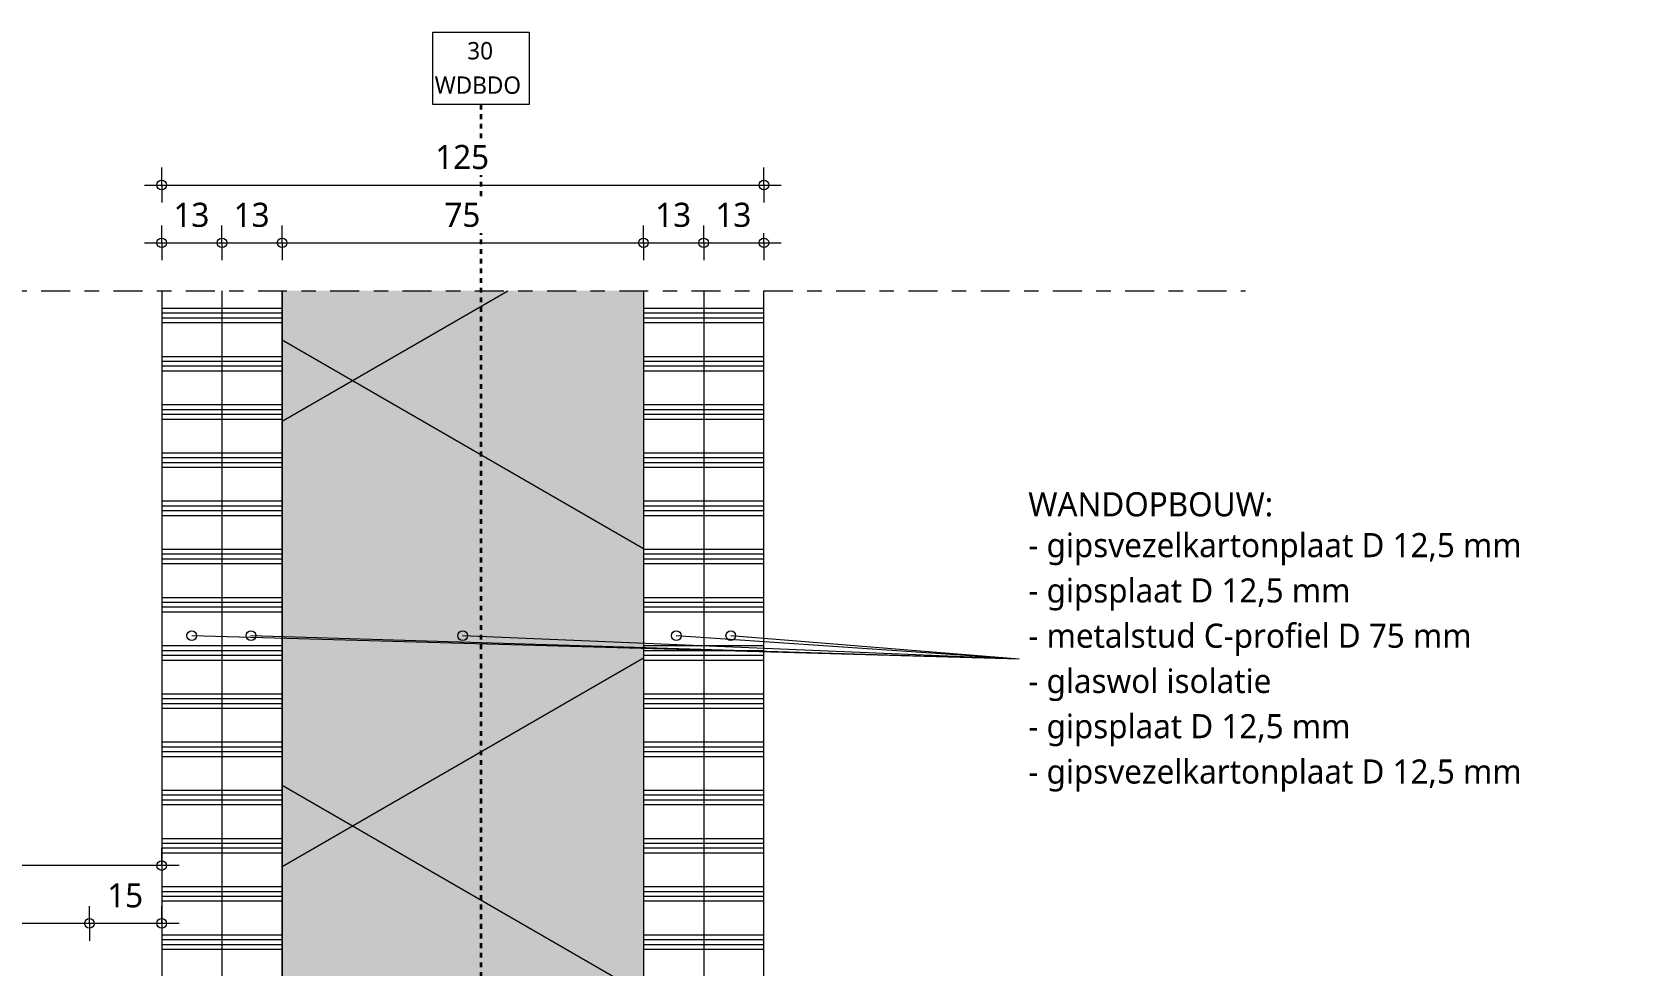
# Model space of a CAD drawing. Header units: millimetres. Extents: x 32900 to 38291, y -18988 to 4133.
# Drawn here: x 34413.5 to 34748.1, y -9959.4 to -9765.7 of the extents above; entities that cross this region are included whole.
import ezdxf

# ---------------------------------------------------------------- set-up
doc = ezdxf.new("R2010")
doc.units = ezdxf.units.MM
doc.linetypes.add('MV_30_min', pattern=[2, 1, -1])
doc.linetypes.add('MV_center', pattern=[15, 6, -3, 3, -3])
for name, color, linetype, lineweight in [('A-ANNO-DIMS', 211, 'Continuous', 13), ('A-ANNO-DIMS-2', 211, 'Continuous', 13), ('A-ANNO-NOTE', 131, 'Continuous', 18), ('A-DETL', 90, 'Continuous', 13), ('A-DETL-GENF', 92, 'Continuous', 18), ('A-DETL-THIN', 151, 'Continuous', 18)]:
    doc.layers.add(name, color=color, linetype=linetype, lineweight=lineweight)
doc.styles.add('Segoe UI', font='segoeui.ttf', dxfattribs={"height": 5})
doc.styles.add('Segoe UI_2', font='segoeui.ttf', dxfattribs={"height": 3.6})
doc.styles.add('Segoe UI_B', font='segoeui.ttf', dxfattribs={"height": 5})
doc.dimstyles.new('2_5_mm_2', dxfattribs={"dimscale": 304.8, "dimtxt": 5.23682, "dimasz": 0.006562, "dimexe": 0.011811, "dimexo": 0.0625, "dimgap": 0.005906, "dimtad": 1, "dimdec": 0, "dimzin": 0, "dimdsep": 46, "dimtxsty": 'Segoe UI', "dimblk1": 'DOTBLANK', "dimblk2": 'DOTBLANK', "dimsah": 1, "dimcen": 0.09, "dimdle": 0.011811, "dimazin": 0, "dimtfac": 1, "dimtdec": 4, "dimtix": 1, "dimtmove": 0, "dimatfit": 3, "dimfxl": 0.011811, "dimfxlon": 1, "dimtvp": 1, "dimtfill": 1, "dimtolj": 1, "dimtzin": 0, "dimarcsym": 2})
pattern_1 = [(0, (0, 4), (0, 10), []), (0, (0, 5), (0, 10), []), (0, (0, 6), (0, 10), []), (0, (0, 7), (0, 10), [])]

# ---------------------------------------------------------------- blocks, each defined once
blk = doc.blocks.new('42 isolatie - Type 1-3788544-Details ziekenhuis Utiliteitsgebouw')
at = {"layer": 'A-DETL-GENF'}
h = blk.add_hatch(color=256, dxfattribs=at)
h.paths.add_polyline_path([(238.03, -70.2), (238.03, -6.4), (235.03, -9.4), (235.03, -67.2), (237.23, -69.4)])
h.paths.add_polyline_path([(237.23, -6.07), (237.23, -1.6), (200.83, -1.6), (200.83, -6.4), (200.03, -6.4), (200.03, -0.8), (8.03, -0.8), (8.03, -75.8), (200.03, -75.8), (200.03, -70.2), (200.83, -70.2), (200.83, -75), (237.23, -75), (237.23, -70.53), (234.23, -67.53), (234.23, -9.07), (236.9, -6.4)])
at = {"layer": 'A-DETL-GENF', "lineweight": 13}
h = blk.add_hatch(dxfattribs=at)
h.set_pattern_fill('FP_3', color=256, style=0, pattern_type=2)
h.set_pattern_definition([(300, (0, 0), (-69.282, -40), []), (240, (0, 0), (-69.282, 40), [])])
h.paths.add_polyline_path([(238.03, -70.2), (238.03, -6.4), (235.03, -9.4), (235.03, -67.2), (237.23, -69.4)])
h.paths.add_polyline_path([(237.23, -6.07), (237.23, -1.6), (200.83, -1.6), (200.83, -6.4), (200.03, -6.4), (200.03, -0.8), (8.03, -0.8), (8.03, -75.8), (200.03, -75.8), (200.03, -70.2), (200.83, -70.2), (200.83, -75), (237.23, -75), (237.23, -70.53), (234.23, -67.53), (234.23, -9.07), (236.9, -6.4)])
at = {"layer": 'A-DETL-GENF'}
blk.add_line((8.03, -75.8), (200.03, -75.8), dxfattribs=at)
blk = doc.blocks.new('NLRS_00_DI_maskeer - Type 1-4234872-Details ziekenhuis Utiliteitsgebouw')
at = {"layer": 'A-DETL-GENF', "linetype": 'MV_center'}
blk.add_line((-100, 0), (225, 0), dxfattribs=at)
blk = doc.blocks.new('DIMBLOCK323-Details ziekenhuis Utiliteitsgebouw')
at = {"layer": 'A-ANNO-DIMS-2'}
for p, q in [((34425.42, -9950.64), (34425.42, -9947.04)), ((34440.42, -9950.64), (34440.42, -9947.04)), ((34444.02, -9950.64), (34425.42, -9950.64)), ((34425.42, -9950.64), (34425.42, -9954.24)), ((34440.42, -9950.64), (34440.42, -9954.24))]:
    blk.add_line(p, q, dxfattribs=at)
for centre in [(34425.42, -9950.64), (34440.42, -9950.64)]:
    blk.add_circle(centre, 1, dxfattribs=at)
at = {"layer": 'A-ANNO-DIMS-2', "color": 0, "insert": (34429.11, -9942.31), "char_height": 5, "width": 9.1406, "attachment_point": 1, "line_spacing_factor": 1.142579, "style": 'Segoe UI', "bg_fill": 3, "box_fill_scale": 1.25, "bg_fill_color": 9, "bg_fill_true_color": 13158600, "bg_fill_transparency": 0}
blk.add_mtext('15', dxfattribs=at)
blk = doc.blocks.new('_DotBlank')
at = {"color": 0, "linetype": 'ByBlock', "lineweight": -2}
blk.add_line((-0.5, 0), (-1, 0), dxfattribs=at)
blk.add_circle((0, 0), 0.5, dxfattribs=at)
blk = doc.blocks.new('DIMBLOCK324-Details ziekenhuis Utiliteitsgebouw')
at = {"layer": 'A-ANNO-DIMS-2'}
for p, q in [((34390.42, -9950.64), (34390.42, -9947.04)), ((34425.42, -9950.64), (34425.42, -9947.04)), ((34425.42, -9950.64), (34390.42, -9950.64)), ((34390.42, -9950.64), (34390.42, -9954.24)), ((34425.42, -9950.64), (34425.42, -9954.24))]:
    blk.add_line(p, q, dxfattribs=at)
for centre in [(34390.42, -9950.64), (34425.42, -9950.64)]:
    blk.add_circle(centre, 1, dxfattribs=at)
at = {"layer": 'A-ANNO-DIMS-2', "color": 0, "insert": (34404.11, -9942.31), "char_height": 5, "width": 9.1406, "attachment_point": 1, "line_spacing_factor": 1.142579, "style": 'Segoe UI', "bg_fill": 3, "box_fill_scale": 1.25, "bg_fill_color": 9, "bg_fill_true_color": 13158600, "bg_fill_transparency": 0}
blk.add_mtext('35', dxfattribs=at)
blk = doc.blocks.new('DIMBLOCK326-Details ziekenhuis Utiliteitsgebouw')
at = {"layer": 'A-ANNO-DIMS-2'}
for p, q in [((34365.42, -9938.64), (34365.42, -9935.04)), ((34440.42, -9938.64), (34440.42, -9935.04)), ((34444.02, -9938.64), (34361.82, -9938.64)), ((34365.42, -9938.64), (34365.42, -9942.24)), ((34440.42, -9938.64), (34440.42, -9942.24))]:
    blk.add_line(p, q, dxfattribs=at)
for centre in [(34365.42, -9938.64), (34440.42, -9938.64)]:
    blk.add_circle(centre, 1, dxfattribs=at)
at = {"layer": 'A-ANNO-DIMS-2', "color": 0, "insert": (34399.11, -9930.31), "char_height": 5, "width": 9.1406, "attachment_point": 1, "line_spacing_factor": 1.142579, "style": 'Segoe UI', "bg_fill": 3, "box_fill_scale": 1.25, "bg_fill_color": 9, "bg_fill_true_color": 13158600, "bg_fill_transparency": 0}
blk.add_mtext('75', dxfattribs=at)
blk = doc.blocks.new('02_GA_brandscheiding - 30 min-3717880-Details ziekenhuis Utiliteitsgebouw')
at = {"layer": 'A-ANNO-NOTE'}
for p, q in [((-5, 3.75), (5, 3.75)), ((-5, -3.75), (-5, 3.75)), ((5, 3.75), (5, -3.75)), ((5, -3.75), (-5, -3.75))]:
    blk.add_line(p, q, dxfattribs=at)
blk = doc.blocks.new('DIMBLOCK341-Details ziekenhuis Utiliteitsgebouw')
at = {"layer": 'A-ANNO-DIMS-2'}
for p, q in [((34440.42, -9809.44), (34440.42, -9805.84)), ((34452.92, -9809.44), (34452.92, -9805.84)), ((34436.82, -9809.44), (34452.92, -9809.44)), ((34440.42, -9809.44), (34440.42, -9813.04)), ((34452.92, -9809.44), (34452.92, -9813.04))]:
    blk.add_line(p, q, dxfattribs=at)
for centre in [(34440.42, -9809.44), (34452.92, -9809.44)]:
    blk.add_circle(centre, 1, dxfattribs=at)
at = {"layer": 'A-ANNO-DIMS-2', "color": 0, "insert": (34442.86, -9801.12), "char_height": 5, "width": 9.1406, "attachment_point": 1, "line_spacing_factor": 1.142579, "style": 'Segoe UI', "bg_fill": 3, "box_fill_scale": 1.25, "bg_fill_color": 9, "bg_fill_true_color": 13158600, "bg_fill_transparency": 0}
blk.add_mtext('13', dxfattribs=at)
blk = doc.blocks.new('DIMBLOCK342-Details ziekenhuis Utiliteitsgebouw')
at = {"layer": 'A-ANNO-DIMS-2'}
for p, q in [((34452.92, -9809.44), (34452.92, -9805.84)), ((34465.42, -9809.44), (34465.42, -9805.84)), ((34452.92, -9809.44), (34465.42, -9809.44)), ((34452.92, -9809.44), (34452.92, -9813.04)), ((34465.42, -9809.44), (34465.42, -9813.04))]:
    blk.add_line(p, q, dxfattribs=at)
for centre in [(34452.92, -9809.44), (34465.42, -9809.44)]:
    blk.add_circle(centre, 1, dxfattribs=at)
at = {"layer": 'A-ANNO-DIMS-2', "color": 0, "insert": (34455.36, -9801.12), "char_height": 5, "width": 9.1406, "attachment_point": 1, "line_spacing_factor": 1.142579, "style": 'Segoe UI', "bg_fill": 3, "box_fill_scale": 1.25, "bg_fill_color": 9, "bg_fill_true_color": 13158600, "bg_fill_transparency": 0}
blk.add_mtext('13', dxfattribs=at)
blk = doc.blocks.new('DIMBLOCK343-Details ziekenhuis Utiliteitsgebouw')
at = {"layer": 'A-ANNO-DIMS-2'}
for p, q in [((34465.42, -9809.44), (34465.42, -9805.84)), ((34540.42, -9809.44), (34540.42, -9805.84)), ((34465.42, -9809.44), (34540.42, -9809.44)), ((34465.42, -9809.44), (34465.42, -9813.04)), ((34540.42, -9809.44), (34540.42, -9813.04))]:
    blk.add_line(p, q, dxfattribs=at)
for centre in [(34465.42, -9809.44), (34540.42, -9809.44)]:
    blk.add_circle(centre, 1, dxfattribs=at)
at = {"layer": 'A-ANNO-DIMS-2', "color": 0, "insert": (34499.11, -9801.12), "char_height": 5, "width": 9.1406, "attachment_point": 1, "line_spacing_factor": 1.142579, "style": 'Segoe UI', "bg_fill": 3, "box_fill_scale": 1.25, "bg_fill_color": 9, "bg_fill_true_color": 13158600, "bg_fill_transparency": 0}
blk.add_mtext('75', dxfattribs=at)
blk = doc.blocks.new('DIMBLOCK344-Details ziekenhuis Utiliteitsgebouw')
at = {"layer": 'A-ANNO-DIMS-2'}
for p, q in [((34540.42, -9809.44), (34540.42, -9805.84)), ((34552.92, -9809.44), (34552.92, -9805.84)), ((34540.42, -9809.44), (34552.92, -9809.44)), ((34540.42, -9809.44), (34540.42, -9813.04)), ((34552.92, -9809.44), (34552.92, -9813.04))]:
    blk.add_line(p, q, dxfattribs=at)
for centre in [(34540.42, -9809.44), (34552.92, -9809.44)]:
    blk.add_circle(centre, 1, dxfattribs=at)
at = {"layer": 'A-ANNO-DIMS-2', "color": 0, "insert": (34542.86, -9801.12), "char_height": 5, "width": 9.1406, "attachment_point": 1, "line_spacing_factor": 1.142579, "style": 'Segoe UI', "bg_fill": 3, "box_fill_scale": 1.25, "bg_fill_color": 9, "bg_fill_true_color": 13158600, "bg_fill_transparency": 0}
blk.add_mtext('13', dxfattribs=at)
blk = doc.blocks.new('DIMBLOCK345-Details ziekenhuis Utiliteitsgebouw')
at = {"layer": 'A-ANNO-DIMS-2'}
for p, q in [((34552.92, -9809.44), (34552.92, -9805.84)), ((34565.42, -9809.44), (34565.42, -9805.84)), ((34552.92, -9809.44), (34569.02, -9809.44)), ((34552.92, -9809.44), (34552.92, -9813.04)), ((34565.42, -9809.44), (34565.42, -9813.04))]:
    blk.add_line(p, q, dxfattribs=at)
for centre in [(34552.92, -9809.44), (34565.42, -9809.44)]:
    blk.add_circle(centre, 1, dxfattribs=at)
at = {"layer": 'A-ANNO-DIMS-2', "color": 0, "insert": (34555.36, -9801.12), "char_height": 5, "width": 9.1406, "attachment_point": 1, "line_spacing_factor": 1.142579, "style": 'Segoe UI', "bg_fill": 3, "box_fill_scale": 1.25, "bg_fill_color": 9, "bg_fill_true_color": 13158600, "bg_fill_transparency": 0}
blk.add_mtext('13', dxfattribs=at)
blk = doc.blocks.new('DIMBLOCK346-Details ziekenhuis Utiliteitsgebouw')
at = {"layer": 'A-ANNO-DIMS-2'}
for p, q in [((34440.42, -9797.44), (34440.42, -9793.84)), ((34565.42, -9797.44), (34565.42, -9793.84)), ((34436.82, -9797.44), (34569.02, -9797.44)), ((34440.42, -9797.44), (34440.42, -9801.04)), ((34565.42, -9797.44), (34565.42, -9801.04))]:
    blk.add_line(p, q, dxfattribs=at)
for centre in [(34440.42, -9797.44), (34565.42, -9797.44)]:
    blk.add_circle(centre, 1, dxfattribs=at)
at = {"layer": 'A-ANNO-DIMS-2', "color": 0, "insert": (34497.2, -9789.12), "char_height": 5, "width": 13.7109, "attachment_point": 1, "line_spacing_factor": 1.142579, "style": 'Segoe UI', "bg_fill": 3, "box_fill_scale": 1.25, "bg_fill_color": 9, "bg_fill_true_color": 13158600, "bg_fill_transparency": 0}
blk.add_mtext('125', dxfattribs=at)

msp = doc.modelspace()

# ---------------------------------------------------------------- hatches: boundary and pattern name
at = {"layer": 'A-DETL-GENF', "lineweight": 13}
h = msp.add_hatch(dxfattribs=at)
h.set_pattern_fill('FP_12', color=254, style=0, pattern_type=2)
h.set_pattern_definition(pattern_1)
h.paths.add_polyline_path([(34452.92, -10159.89), (34452.92, -9819.39), (34440.42, -9819.39), (34440.42, -10159.89)])
h = msp.add_hatch(dxfattribs=at)
h.set_pattern_fill('FP_12', color=254, style=0, pattern_type=2)
h.set_pattern_definition(pattern_1)
h.paths.add_polyline_path([(34465.42, -10159.89), (34465.42, -9819.39), (34452.92, -9819.39), (34452.92, -10159.89)])
h = msp.add_hatch(dxfattribs=at)
h.set_pattern_fill('FP_12', color=254, style=0, pattern_type=2)
h.set_pattern_definition(pattern_1)
h.paths.add_polyline_path([(34552.92, -10049.39), (34552.92, -9819.39), (34540.42, -9819.39), (34540.42, -10049.39)])
h = msp.add_hatch(dxfattribs=at)
h.set_pattern_fill('FP_12', color=254, style=0, pattern_type=2)
h.set_pattern_definition(pattern_1)
h.paths.add_polyline_path([(34565.42, -10049.39), (34565.42, -9819.39), (34552.92, -9819.39), (34552.92, -10049.39)])

# ---------------------------------------------------------------- linework, layer by layer
at = {"layer": 'A-ANNO-NOTE'}
for p in [(34446.66, -9890.93), (34458.95, -9890.93), (34502.89, -9890.93), (34547.23, -9890.93), (34558.55, -9890.93)]:
    msp.add_line(p, (34618.4, -9895.77), dxfattribs=at)
for centre in [(34446.66, -9890.93), (34458.95, -9890.93), (34502.89, -9890.93), (34547.23, -9890.93), (34558.55, -9890.93)]:
    msp.add_circle(centre, 1, dxfattribs=at)
at = {"layer": 'A-DETL', "linetype": 'MV_30_min', "lineweight": 35}
msp.add_line((34506.68, -9780.75), (34506.68, -10112.75), dxfattribs=at)
at = {"layer": 'A-DETL-THIN'}
for p, q in [((34440.42, -9819.39), (34440.42, -9976.89)), ((34452.92, -9819.39), (34452.92, -10159.89)), ((34465.42, -10011.39), (34465.42, -9819.39)), ((34540.42, -9819.39), (34540.42, -10049.39)), ((34552.92, -9819.39), (34552.92, -10049.39)), ((34565.42, -10049.39), (34565.42, -9819.39))]:
    msp.add_line(p, q, dxfattribs=at)

# ---------------------------------------------------------------- block references
at = {"layer": 'A-ANNO-NOTE', "xscale": 2, "yscale": 2, "zscale": 2}
msp.add_blockref('02_GA_brandscheiding - 30 min-3717880-Details ziekenhuis Utiliteitsgebouw', (34506.68, -9773.25), dxfattribs=at)
at = {"layer": 'A-DETL-GENF', "linetype": 'MV_center'}
msp.add_blockref('NLRS_00_DI_maskeer - Type 1-4234872-Details ziekenhuis Utiliteitsgebouw', (34440.42, -9819.39), dxfattribs=at)
at = {"layer": 'A-DETL-GENF', "rotation": 270.0000000000004}
msp.add_blockref('42 isolatie - Type 1-3788544-Details ziekenhuis Utiliteitsgebouw', (34541.22, -9811.36), dxfattribs=at)

# ---------------------------------------------------------------- texts
at = {"layer": 'A-ANNO-NOTE', "lineweight": 13, "char_height": 3.6, "attachment_point": 1, "style": 'Segoe UI_2'}
for s, insert, width in [('30', (34503.83, -9767.78), 7.0549), ('WDBDO', (34497.09, -9774.92), 23.4093)]:
    msp.add_mtext(s, dxfattribs=dict(at, insert=insert, width=width))
at = {"layer": 'A-ANNO-NOTE', "lineweight": 13, "insert": (34620.3, -9869.66), "char_height": 5, "width": 126.5063, "attachment_point": 1, "style": 'Segoe UI', "bg_fill": 3, "box_fill_scale": 1.25, "bg_fill_color": 9, "bg_fill_true_color": 13158600, "bg_fill_transparency": 0}
msp.add_mtext('- gipsvezelkartonplaat D 12,5 mm', dxfattribs=at)

# ---------------------------------------------------------------- dimensions: what is measured, and where the dimension line sits
at = {"layer": 'A-ANNO-DIMS'}
dim = msp.add_linear_dim(base=(34452.916713, -9809.44394492), p1=(34440.416713, -9813.04394492), p2=(34452.916713, -9805.84394492), dimstyle='2_5_mm_2', override={"dimpost": '<>', "dimfxl": 14.425325}, dxfattribs=at)
dim.commit()
dim.dimension.update_dxf_attribs({"geometry": 'DIMBLOCK341-Details ziekenhuis Utiliteitsgebouw', "text_midpoint": (34446.666713, -9805.04457253)})

# ---------------------------------------------------------------- next in the draw order: texts
at = {"layer": 'A-ANNO-NOTE', "lineweight": 13, "char_height": 5, "attachment_point": 1, "bg_fill": 3, "box_fill_scale": 1.25, "bg_fill_color": 9, "bg_fill_true_color": 13158600, "bg_fill_transparency": 0}
for s, insert, width, style in [('WANDOPBOUW:', (34620.3, -9861.19), 67.8228, 'Segoe UI_B'), ('- gipsplaat D 12,5 mm', (34620.3, -9879.06), 83.5358, 'Segoe UI')]:
    msp.add_mtext(s, dxfattribs=dict(at, insert=insert, width=width, style=style))

# ---------------------------------------------------------------- next in the draw order: dimensions: what is measured, and where the dimension line sits
at = {"layer": 'A-ANNO-DIMS'}
for base, p1, p2, override, picture, middle in [((34465.416713, -9809.44394492), (34452.916713, -9805.84394492), (34465.416713, -9813.04394492), {"dimpost": '<>', "dimfxl": 14.425325}, 'DIMBLOCK342-Details ziekenhuis Utiliteitsgebouw', (34459.166713, -9805.04457253)), ((34425.42, -9950.64), (34440.42, -9954.24), (34425.42, -9954.24), {"dimpost": '<>', "dimfxl": 15}, 'DIMBLOCK323-Details ziekenhuis Utiliteitsgebouw', (34432.92, -9946.24))]:
    dim = msp.add_linear_dim(base=base, p1=p1, p2=p2, dimstyle='2_5_mm_2', override=override, dxfattribs=at)
    dim.commit()
    dim.dimension.update_dxf_attribs({"geometry": picture, "text_midpoint": middle})

# ---------------------------------------------------------------- next in the draw order: texts
at = {"layer": 'A-ANNO-NOTE', "lineweight": 13, "insert": (34620.3, -9888.45), "char_height": 5, "width": 115.6033, "attachment_point": 1, "style": 'Segoe UI', "bg_fill": 3, "box_fill_scale": 1.25, "bg_fill_color": 9, "bg_fill_true_color": 13158600, "bg_fill_transparency": 0}
msp.add_mtext('- metalstud C-profiel D 75 mm', dxfattribs=at)

# ---------------------------------------------------------------- next in the draw order: dimensions: what is measured, and where the dimension line sits
at = {"layer": 'A-ANNO-DIMS'}
for base, p1, p2, override, picture, middle in [((34540.42, -9809.44), (34465.42, -9813.04), (34540.42, -9813.04), {"dimpost": '<>', "dimfxl": 75}, 'DIMBLOCK343-Details ziekenhuis Utiliteitsgebouw', (34502.92, -9805.1)), ((34390.42, -9950.64), (34425.42, -9954.24), (34390.42, -9954.24), {"dimpost": '<>', "dimfxl": 35}, 'DIMBLOCK324-Details ziekenhuis Utiliteitsgebouw', (34407.92, -9946.25))]:
    dim = msp.add_linear_dim(base=base, p1=p1, p2=p2, dimstyle='2_5_mm_2', override=override, dxfattribs=at)
    dim.commit()
    dim.dimension.update_dxf_attribs({"geometry": picture, "text_midpoint": middle})

# ---------------------------------------------------------------- next in the draw order: texts
at = {"layer": 'A-ANNO-NOTE', "lineweight": 13, "insert": (34620.3, -9897.84), "char_height": 5, "width": 62.692, "attachment_point": 1, "style": 'Segoe UI', "bg_fill": 3, "box_fill_scale": 1.25, "bg_fill_color": 9, "bg_fill_true_color": 13158600, "bg_fill_transparency": 0}
msp.add_mtext('- glaswol isolatie', dxfattribs=at)

# ---------------------------------------------------------------- next in the draw order: dimensions: what is measured, and where the dimension line sits
at = {"layer": 'A-ANNO-DIMS'}
for base, p1, p2, override, picture, middle in [((34552.916713, -9809.44394492), (34540.416713, -9813.04394492), (34552.916713, -9813.04394492), {"dimpost": '<>', "dimfxl": 12.5}, 'DIMBLOCK344-Details ziekenhuis Utiliteitsgebouw', (34546.666713, -9805.04457253)), ((34365.42, -9938.64), (34440.42, -9942.24), (34365.42, -9942.24), {"dimpost": '<>', "dimfxl": 75}, 'DIMBLOCK326-Details ziekenhuis Utiliteitsgebouw', (34402.92, -9934.29))]:
    dim = msp.add_linear_dim(base=base, p1=p1, p2=p2, dimstyle='2_5_mm_2', override=override, dxfattribs=at)
    dim.commit()
    dim.dimension.update_dxf_attribs({"geometry": picture, "text_midpoint": middle})

# ---------------------------------------------------------------- next in the draw order: texts
at = {"layer": 'A-ANNO-NOTE', "lineweight": 13, "insert": (34620.3, -9907.23), "char_height": 5, "width": 83.5358, "attachment_point": 1, "style": 'Segoe UI', "bg_fill": 3, "box_fill_scale": 1.25, "bg_fill_color": 9, "bg_fill_true_color": 13158600, "bg_fill_transparency": 0}
msp.add_mtext('- gipsplaat D 12,5 mm', dxfattribs=at)

# ---------------------------------------------------------------- next in the draw order: dimensions: what is measured, and where the dimension line sits
at = {"layer": 'A-ANNO-DIMS'}
dim = msp.add_linear_dim(base=(34565.416713, -9809.44394492), p1=(34552.916713, -9813.04394492), p2=(34565.416713, -9813.04394492), dimstyle='2_5_mm_2', override={"dimpost": '<>', "dimfxl": 12.5}, dxfattribs=at)
dim.commit()
dim.dimension.update_dxf_attribs({"geometry": 'DIMBLOCK345-Details ziekenhuis Utiliteitsgebouw', "text_midpoint": (34559.166713, -9805.04457253)})

# ---------------------------------------------------------------- next in the draw order: texts
at = {"layer": 'A-ANNO-NOTE', "lineweight": 13, "insert": (34620.3, -9916.63), "char_height": 5, "width": 126.5063, "attachment_point": 1, "style": 'Segoe UI', "bg_fill": 3, "box_fill_scale": 1.25, "bg_fill_color": 9, "bg_fill_true_color": 13158600, "bg_fill_transparency": 0}
msp.add_mtext('- gipsvezelkartonplaat D 12,5 mm', dxfattribs=at)

# ---------------------------------------------------------------- next in the draw order: dimensions: what is measured, and where the dimension line sits
at = {"layer": 'A-ANNO-DIMS'}
dim = msp.add_linear_dim(base=(34565.42, -9797.44), p1=(34440.42, -9801.04), p2=(34565.42, -9801.04), dimstyle='2_5_mm_2', override={"dimpost": '<>', "dimfxl": 125}, dxfattribs=at)
dim.commit()
dim.dimension.update_dxf_attribs({"geometry": 'DIMBLOCK346-Details ziekenhuis Utiliteitsgebouw', "text_midpoint": (34502.92, -9793.04)})

doc.saveas('drawing.dxf')
